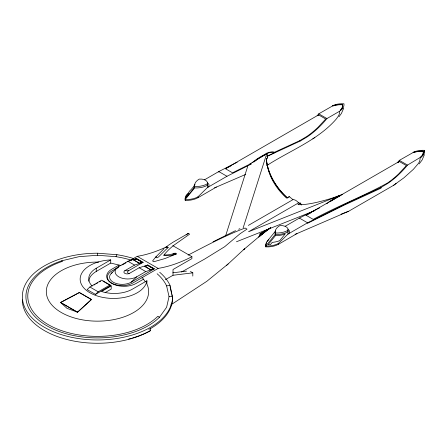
<?xml version="1.0" encoding="UTF-8"?>
<svg xmlns="http://www.w3.org/2000/svg" width="447" height="447" viewBox="0 0 447 447"><rect width="100%" height="100%" fill="white"/><g stroke="black" fill="none" stroke-linecap="round" stroke-linejoin="round"><path stroke-width="0.67" d="M133.608 259.998L136.62 258.897L142.342 262.344L139.352 263.311L133.608 259.998L136.598 259.031L142.342 262.344M139.352 263.311L142.364 262.216M144.839 266.479L147.851 265.384L153.572 268.831L150.583 269.798L144.839 266.479L147.828 265.518L153.572 268.831M150.583 269.798L153.595 268.703M157.12 273.754A71.565 41.32 0 0 1 166.608 285.896L169.044 296.59L166.608 307.285L159.456 317.253A71.565 41.32 0 0 1 46.874 325.807A71.565 41.32 0 0 1 61.697 260.808L78.957 256.679L97.48 255.271L116.002 256.679A71.565 41.32 0 0 1 131.39 260.204M343.726 108.135L341.424 113.437L338.949 116.768M424.415 154.673L422.124 159.981L419.152 163.909M225.612 235.865L247.694 166.407M243.151 227.875L266.708 153.785A170.475 36.028 -38.8 0 0 259.098 158.277M116.002 256.679L116.924 254.695A75.13 43.376 0 0 1 133.787 258.617M252.739 162.49A31.972 18.461 -60 0 1 259.763 157.26L266.853 153.165L267.323 153.433L267.591 157.567L266.334 159.35A58.747 46.332 35.1 0 0 287.466 197.898M288.611 197.468L289.237 196.574L292.969 199.653A7.901 4.559 60 0 1 298.557 202.877L300.568 203.117L301.323 205.056M192.908 187.433L191.215 189.511A15.841 9.147 0 0 0 188.221 193.836L186.338 196.144L186.226 197.49L193.607 188.422A15.841 9.147 0 0 1 194.965 184.494M193.758 186.393L194.601 185.354M267.094 241.397L275.648 230.892M267.591 157.567L266.501 158.881A55.149 43.499 35.1 0 0 286.577 198.11L289.237 196.574M317.895 115.706L318.582 114.89L325.718 119.014L317.979 127.339A69.497 40.124 -60 0 1 306.765 136.491L299.881 140.598L274.514 152.243A22.289 12.868 -60 0 0 266.853 153.165M398.221 162.686L399.249 161.468L406.39 165.586L398.646 173.917A69.497 40.124 -60 0 1 387.432 183.063C363.294 196.233 337.435 206.257 313.207 219.382L306.072 215.264L399.249 161.468M165.982 247.487L166.966 246.515L165.859 247.152L167.161 247.906L168.273 247.264L158.422 257.019L156.986 257.846L155.685 257.098L152.567 260.975L153.869 261.73L165.044 258.517L176.436 253.902L175.135 253.153A50.416 29.111 -60 0 1 164.284 254.874M245.772 174.369L216.426 187.047L197.971 197.703A15.841 9.147 0 0 1 185.226 200.334L185.226 199.474A15.841 9.147 0 0 0 197.971 196.836L207.38 187.589L226.97 176.28L251.499 163.92M420.269 157.73L419.744 161.076L418.548 163.295L413.391 169.318L403.825 177.889L393.416 185.421L348.682 211.247L297.009 233.569L278.554 244.224A15.841 9.147 0 0 1 265.809 246.861L265.809 245.995A15.841 9.147 0 0 0 278.554 243.364L287.963 234.111L307.553 222.802L344.335 204.48L381.028 187.444L387.907 183.343A69.497 40.124 -60 0 0 399.126 174.19L401.289 172.05A69.497 40.124 -60 0 0 407.524 165.083L421.744 156.523A14.986 8.649 0 0 0 424.538 150.326A16.176 9.337 0 0 0 413.844 151.974L413.196 152.254L413.441 152.606A16.176 9.337 0 0 1 423.192 151.315L423.192 151.103A16.176 9.337 0 0 0 413.441 152.399L413.196 152.254M111.253 273.441L116.796 268.055M116.958 268.34L118.801 266.546L127.926 261.277L136.525 258.495L143.141 262.316L128.496 270.77L124.853 270.692A3.269 1.889 0 0 0 124.853 273.357A3.269 1.889 0 0 0 129.468 273.357L139.162 267.759L147.761 264.982L154.377 268.803L131.111 282.236A12.622 7.286 0 0 1 113.862 282.56A12.622 7.286 0 0 1 112.175 272.648M131.111 282.236L136.648 276.849L145.778 271.58L154.377 268.803M89.886 287.008L87.143 289.6L95.468 294.405L110.063 285.979L110.063 284.968L101.737 280.163L89.886 287.008L98.206 291.813L110.063 284.968M95.468 294.405L98.206 291.813M170.637 305.016L206.81 281.319L228.177 263.931M226.651 265.35L244.621 248.722L243.447 249.806L266.194 230.652M91.473 299.484L77.482 312.257L60.552 302.463L79.343 292.483L91.473 299.484L77.482 312.257M164.099 248.61L155.685 257.098L156.64 256.544M267.166 229.786L258.718 237.044L270.619 227.573M266.814 156.489L300.445 140.922L307.324 136.816A69.497 40.124 -60 0 0 318.543 127.663L320.706 125.523A69.497 40.124 -60 0 0 326.941 118.561L339.681 111.202L341.1 109.979A16.176 9.337 0 0 0 343.955 103.805A14.986 8.649 0 0 0 333.227 105.414L332.602 105.699L332.819 106.034A14.986 8.649 0 0 1 342.609 104.788L342.609 104.581A14.986 8.649 0 0 0 332.819 105.827L332.602 105.699M267.105 229.965L259.277 235.809L270.692 227.853M266.82 165.278L268.099 164.725C290.885 150.209 317.61 140.151 335.887 119.489C337.753 117.114 339.988 114.421 339.681 111.202M167.636 245.783L173.017 242.229L188.304 233.401L189.612 234.155L175.313 244.218A42.806 24.714 -60 0 0 163.602 255.388A50.416 29.111 -60 0 0 176.436 253.902M186.108 234.949L188.304 233.401M267.055 229.602L259.467 234.25L270.753 227.735M204.542 179.783L218.79 171.553L237.189 162.233M317.141 115.767A69.497 40.124 -60 0 0 318.761 113.834L332.602 105.911M250.935 163.596L232.541 172.81L225.4 168.687L318.582 114.89M254.181 161.87A31.972 18.461 -60 0 1 260.227 157.528L267.323 153.433A22.289 12.868 -60 0 1 274.978 152.511L274.514 152.243M92.177 286.086A25.585 14.773 0 0 1 96.245 268.25L110.722 259.897L110.722 263.076L96.245 271.435A25.585 14.773 0 0 0 88.774 281.241M118.991 265.054L111.733 269.245A17.316 9.996 0 0 0 111.733 283.381A17.316 9.996 0 0 0 136.223 283.381L143.476 279.191M118.254 267.284L111.733 271.05A14.779 8.532 0 0 0 111.733 283.113A14.779 8.532 0 0 0 132.636 283.113L158.115 268.401A166.083 95.887 -60 0 0 191.903 256.69L191.903 258.623L173.011 269.524L173.011 275.274L165.329 279.71M122.405 264.892L125.959 262.836M127.736 261.813L137.218 256.338A166.083 95.887 -60 0 0 167.552 246.358M134.737 259.528L136.525 258.495M93.987 285.041L95.194 284.342M96.401 283.644L97.608 282.945M99.418 281.901L100.625 281.208M124.853 270.692L134.541 265.093L143.141 262.316M105.162 292.584L111.197 289.097L111.197 285.918L101.542 291.489A25.585 14.773 0 0 0 132.424 289.142L146.901 280.783L146.901 283.968A51.17 29.541 0 0 1 105.928 320.75A51.17 29.541 0 0 1 46.432 293.679A51.17 29.541 0 0 1 98.804 262.082M146.588 265.658L147.761 264.982M248.364 225.405L292.969 199.653M298.557 202.877L248.526 231.758L339.301 195.702A170.475 134.452 84.9 0 0 332.412 199.999M300.568 203.117L297.909 204.653A55.149 11.656 -21.2 0 0 333.635 197.641L339.916 195.345A22.289 12.868 -60 0 1 342.637 194.417M285.125 226.305L299.373 218.08L317.772 208.755M397.31 162.769A69.497 40.124 -60 0 0 399.344 160.361L413.196 152.466M328.271 202.53A31.972 18.461 -60 0 1 332.825 199.44L339.916 195.345L340.385 195.613A22.289 12.868 -60 0 1 341.072 195.328M330.244 201.658A31.972 18.461 -60 0 1 333.294 199.708L340.385 195.613M181.527 272.011L204.441 259.193L224.657 246.727L240.145 233.675L247.018 229.127L245.107 228.026C225.411 235.474 206.788 245.381 188.142 255.103M60.557 302.569L79.354 292.589L91.479 299.591M225.4 168.687L230.92 165.893M306.072 215.264L310.978 212.778M213.046 241.793L235.535 230.646M318.387 208.453L319.611 207.844M267.328 156.143L274.978 152.511M172.844 254.175L175.135 253.153M238.664 229.244L239.916 228.68M236.463 241.771L314.923 210.604M266.82 165.217L268.099 164.725M214.51 187.779L216.426 187.047M341.011 214.186L348.682 211.247M295.093 234.301L297.009 233.569M166.608 285.896L170.044 285.365L172.603 297.864A75.13 43.376 0 0 1 150.6 328.534A75.465 43.571 0 0 1 148.801 329.366M172.86 272.793L186.511 271.117M173.011 275.274L192.808 272.838L192.808 276.073M169.044 296.59L172.603 296.59A75.13 43.376 0 0 1 97.48 339.966A75.13 43.376 0 0 1 22.35 296.59A75.13 43.376 0 0 1 97.48 253.214L116.924 254.695M110.722 263.076L121.025 265.54M61.697 260.808L62.625 261.283A69.71 40.247 0 0 0 48.187 324.595A69.71 40.247 0 0 0 157.847 316.258L159.456 317.253M342.609 104.581A16.176 9.337 0 0 1 340.368 110.208L340.62 110.353M423.192 151.103A14.986 8.649 0 0 1 421.035 156.757L421.253 156.88M340.368 110.208L340.62 110.56M421.035 156.757L421.281 157.109M318.761 113.834L326.941 118.561M399.344 160.361L407.524 165.083M299.881 140.598L300.445 140.922M380.548 187.17L381.028 187.444L381.028 188.159L344.335 205.067L307.553 223.288L307.553 222.802L299.373 218.08M259.763 157.26L260.227 157.528M332.825 199.44L333.294 199.708M226.97 176.28L218.79 171.553L218.79 172.045M172.793 245.66L191.903 256.69M190.433 271.463L192.808 272.838M137.218 256.338L158.115 268.401M133.631 259.863L139.375 263.182M144.862 266.351L150.605 269.67M127.926 261.277L134.541 265.093M139.162 267.759L145.778 271.58M103.006 281.185L111.197 285.918M142.129 277.313L145.381 281.845M170.044 286.639L171.553 293.238M171.855 294.562L172.603 297.864M424.538 150.326L424.538 152.064M268.854 239.659A15.841 9.147 0 0 0 265.809 245.995L275.218 234.44L275.218 232.988A15.841 9.147 0 0 1 279.783 225.634A6.945 4.012 0 0 1 287.963 230.356L287.963 234.111A5.783 3.341 0 0 0 287.963 229.389M278.554 243.364L278.554 244.224M188.271 193.132A15.841 9.147 0 0 0 185.226 199.474L194.635 187.919L194.635 186.466A15.841 9.147 0 0 1 199.2 179.107A6.945 4.012 0 0 1 207.38 183.829L207.38 187.589A5.783 3.341 0 0 0 207.38 182.868M197.971 196.836L197.971 197.703M150.6 328.534L150.6 330.556A75.141 43.381 0 0 1 132.496 338.005M97.48 253.214L97.48 255.271M96.245 268.25L96.245 271.435M249.705 164.077A170.475 36.028 -38.8 0 1 258.584 158.59M287.382 198.021A58.747 46.332 35.1 0 1 266.574 161.853M266.395 160.663A58.747 46.332 35.1 0 1 266.25 159.473M194.68 185.902A15.841 9.147 0 0 0 194.635 187.919A15.841 9.147 0 0 0 207.38 185.281A6.945 4.012 0 0 0 207.218 183.331M207.38 183.829A15.841 9.147 0 0 1 194.635 186.466M185.226 200.334A15.841 9.147 0 0 1 185.27 198.323M185.455 197.658A15.841 9.147 0 0 1 185.728 197.004M342.609 104.788A16.176 9.337 0 0 1 340.368 110.42M314.867 137.335A16.176 9.337 0 0 1 312.833 138.9M275.447 231.764A15.841 9.147 0 0 0 275.218 234.44A15.841 9.147 0 0 0 287.963 231.809A6.945 4.012 0 0 0 288.091 231.155M287.963 230.356A15.841 9.147 0 0 1 275.218 232.988M265.809 246.861A15.841 9.147 0 0 1 266.038 244.179M266.311 243.526A15.841 9.147 0 0 1 266.663 242.889M396.098 183.315A14.986 8.649 0 0 1 393.416 185.421M423.192 151.315A14.986 8.649 0 0 1 421.035 156.97M326.779 203.782A31.972 18.461 -60 0 1 327.768 202.938M159.708 272.29A75.13 43.376 0 0 1 170.044 285.365M150.6 330.556A75.13 43.376 0 0 1 68.726 339.96A75.13 43.376 0 0 1 22.35 299.887M146.901 280.783A33.436 19.305 0 0 1 112.633 298.423A33.436 19.305 0 0 1 80.169 279.682A33.436 19.305 0 0 1 110.722 259.897M131.211 338.373A75.141 43.381 0 0 1 128.585 339.072M136.648 276.849A12.622 7.286 0 0 1 118.801 276.849A12.622 7.286 0 0 1 118.801 266.546M129.172 273.737A3.269 1.889 0 0 1 128.496 270.77M275.425 235.658L268.044 244.727L270.368 244.66L272.245 242.352A15.841 9.147 0 0 0 279.738 240.62L285.242 233.859A15.841 9.147 0 0 1 275.425 235.658M77.471 312.151L67.005 308.346L60.552 302.463L77.471 312.151"/></g></svg>
